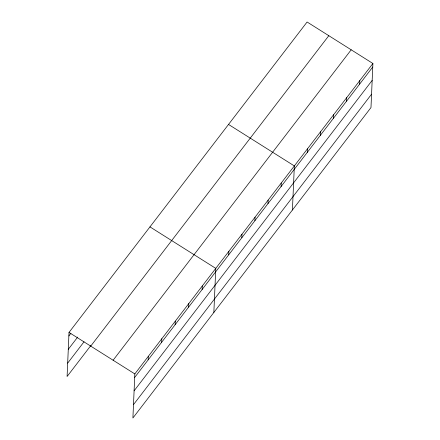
<?xml version="1.0" encoding="UTF-8"?>
<svg xmlns="http://www.w3.org/2000/svg" width="440" height="440" viewBox="0 0 440 440"><rect width="100%" height="100%" fill="white"/><g stroke="black" fill="none" stroke-linecap="round" stroke-linejoin="round"><path stroke-width="0.66" d="M372.906 63.492L134.833 373.923L132.908 418L370.981 107.569L372.906 63.492L307.093 22L69.02 332.431L67.094 376.508L90.805 345.593M148.17 359.86L148.324 356.329M161.662 342.27L161.816 338.74M175.148 324.676L175.302 321.151M188.639 307.087L188.793 303.556M202.131 289.498L202.285 285.967M213.851 312.455L215.776 268.378L149.963 226.886M228.718 254.832L228.872 251.301M241.813 237.76L241.967 234.229M254.903 220.682L255.057 217.157M267.999 203.61L268.153 200.079M281.094 186.538L281.248 183.007M292.418 210.012L294.344 165.935L228.531 124.443M307.28 152.389L307.434 148.857M320.375 135.317L320.529 131.786M333.471 118.239L333.625 114.714M346.566 101.167L346.72 97.636M359.656 84.095L359.81 80.564M68.865 335.962L70.912 333.295M68.283 349.338L77.682 337.079M67.678 363.127L84.029 341.803M90.739 346.12L328.812 35.69M113.113 360.228L351.186 49.797M134.679 377.449L372.752 67.017M134.096 390.83L372.168 80.399M133.491 404.618L371.564 94.188M69.02 332.431L134.833 373.923"/></g></svg>
